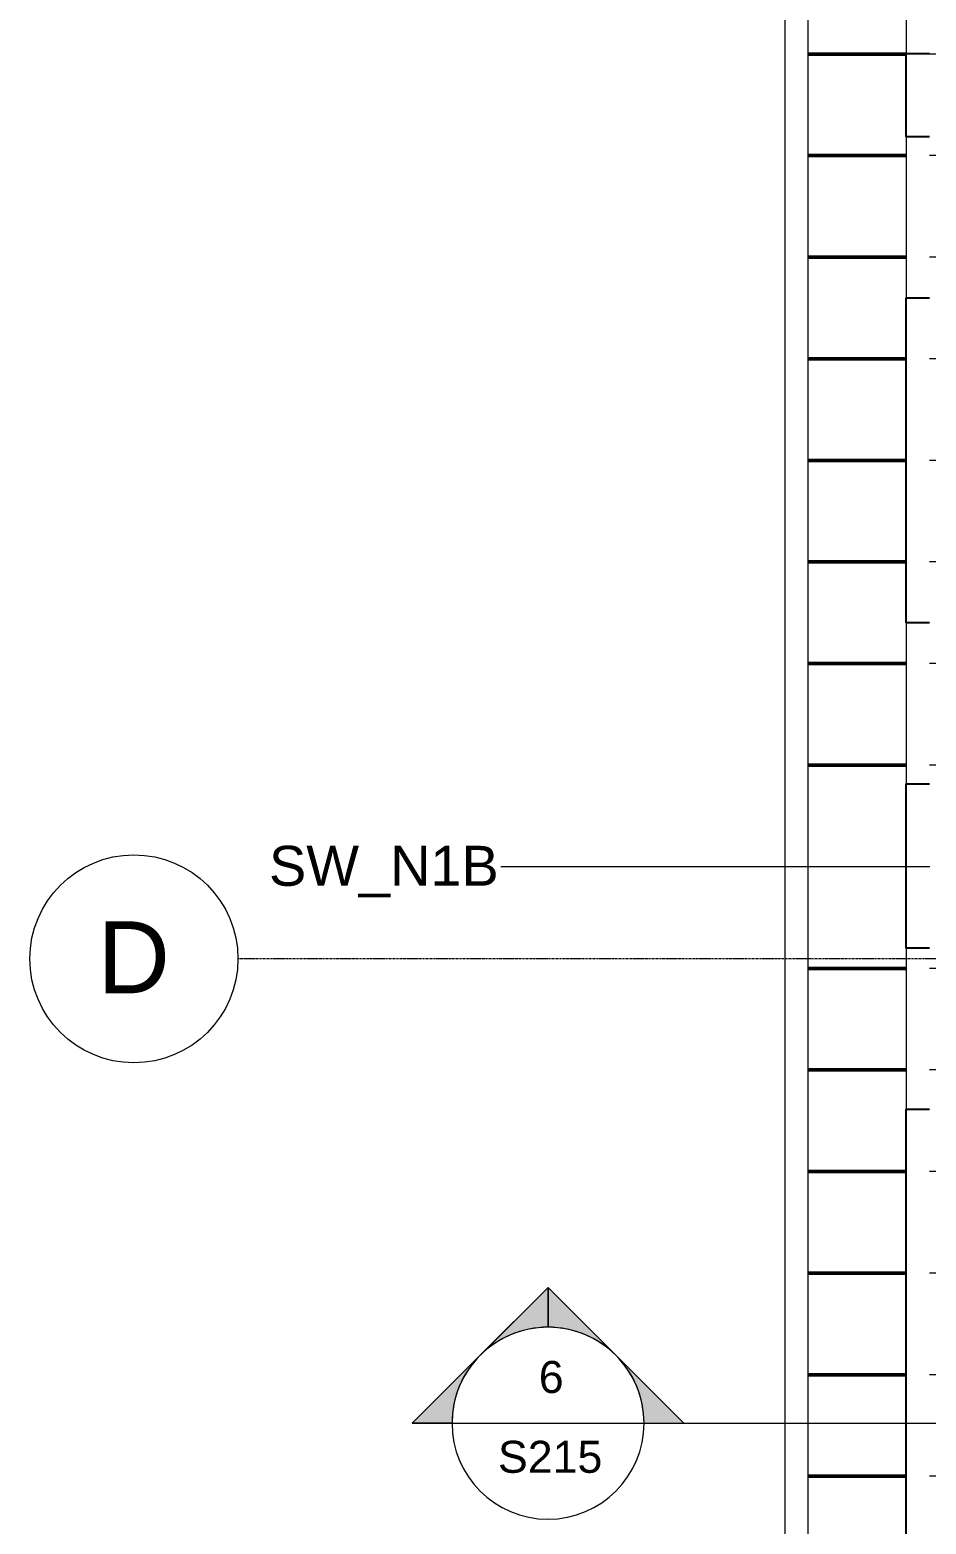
# Model space of a CAD drawing. Header units: inches. Extents: x -4036 to -1914, y 2 to 12338.
# Drawn here: x -4036.3 to -3824.6, y 10682.9 to 11035.9 of the extents above; entities that cross this region are included whole.
import ezdxf

# ---------------------------------------------------------------- set-up
doc = ezdxf.new("R2010")
doc.units = ezdxf.units.IN
doc.header["$MEASUREMENT"] = 0
doc.linetypes.add('Línea de rejilla', pattern=[0.875, 0.5, -0.125, 0.125, -0.125])
for name, color, linetype, lineweight in [('A-WALL-IDEN', 211, 'Continuous', 9), ('G-ANNO-SYMB', 111, 'Continuous', 9), ('I-WALL', 2, 'Continuous', 9), ('S-BEAM', 12, 'Continuous', 9), ('S-BEAM-ANLY', 10, 'Continuous', 50), ('S-GRID', 1, 'Continuous', 9), ('S-GRID-IDEN', 1, 'Continuous', 9)]:
    doc.layers.add(name, color=color, linetype=linetype, lineweight=lineweight)
doc.styles.add('Arial', font='arial.ttf', dxfattribs={"height": 9.448819})
doc.styles.add('Arial_1', font='arial.ttf', dxfattribs={"height": 17.007874})
doc.styles.add('Arial_2', font='arial.ttf', dxfattribs={"height": 7.559055})

# ---------------------------------------------------------------- blocks, each defined once
blk = doc.blocks.new('TRUSS - 22_-892746-FRAMING PLAN - 2ND FLOOR')
at = {"layer": 'S-BEAM'}
for p, q in [((-150.75, 0), (-173.9, 0)), ((173.9, 0), (-145.25, 0))]:
    blk.add_line(p, q, dxfattribs=at)
blk = doc.blocks.new('TRUSS - 22_-1469757-FRAMING PLAN - 2ND FLOOR')
at = {"layer": 'S-BEAM'}
for p, q in [((-159.75, 0), (-182.9, 0)), ((182.9, 0), (-154.25, 0))]:
    blk.add_line(p, q, dxfattribs=at)
blk = doc.blocks.new('Rejilla - Extremo inicial de rejilla - Círculo-11506-FRAMING PLAN - 2ND FLOOR')
at = {"layer": 'S-GRID-IDEN'}
blk.add_circle((0, 0), 0.2559, dxfattribs=at)
blk = doc.blocks.new('Vista de diseño - Extremo inicial de sección - Rellenado-1561-FRAMING PLAN - 2ND FLOOR')
at = {"layer": 'G-ANNO-SYMB'}
h = blk.add_hatch(color=256, dxfattribs=at)
edge = h.paths.add_edge_path(flags=0)
edge.add_line((-0.2362, 0.3341), (-0.2362, 0.2362))
edge.add_arc((-0.2362, 0), 0.2362, 90, 135)
edge.add_line((-0.4033, 0.167), (-0.2362, 0.3341))
h = blk.add_hatch(color=256, dxfattribs=at)
edge = h.paths.add_edge_path(flags=0)
edge.add_line((-0.2362, 0.3341), (-0.0692, 0.167))
edge.add_arc((-0.2362, 0), 0.2362, 45, 90)
edge.add_line((-0.2362, 0.2362), (-0.2362, 0.3341))
h = blk.add_hatch(color=256, dxfattribs=at)
edge = h.paths.add_edge_path(flags=0)
edge.add_line((-0.5703, 0), (-0.4033, 0.167))
edge.add_arc((-0.2362, 0), 0.2362, 135, 180)
edge.add_line((-0.4724, 0), (-0.5703, 0))
h = blk.add_hatch(color=256, dxfattribs=at)
edge = h.paths.add_edge_path(flags=0)
edge.add_line((0.0978, 0), (0, 0))
edge.add_arc((-0.2362, 0), 0.2362, 360, 405)
edge.add_line((-0.0692, 0.167), (0.0978, 0))
for p, q in [((-0.2362, 0.3341), (-0.5703, 0)), ((-0.2362, 0.3341), (-0.4033, 0.167)), ((-0.2362, 0.3341), (0.0978, 0)), ((-0.2362, 0.2362), (-0.2362, 0.3341)), ((-0.2362, 0.3341), (-0.2362, 0.2362)), ((-0.0692, 0.167), (-0.2362, 0.3341)), ((-0.4033, 0.167), (-0.5703, 0)), ((0.0978, 0), (-0.0692, 0.167)), ((-0.5703, 0), (-0.4724, 0)), ((0, 0), (0.0978, 0)), ((-0.4724, 0), (-0.5703, 0)), ((0, 0), (0.0978, 0))]:
    blk.add_line(p, q, dxfattribs=at)
for start, end in [(360, 180), (90, 135), (45, 90), (135, 180), (360, 45), (180, 360)]:
    blk.add_arc((-0.2362, 0), 0.2362, start, end, dxfattribs=at)

msp = doc.modelspace()

# ---------------------------------------------------------------- linework, layer by layer
at = {"layer": 'A-WALL-IDEN'}
msp.add_line((-3823.71, 10838.19), (-3925.02, 10838.19), dxfattribs=at)
at = {"layer": 'G-ANNO-SYMB'}
for p, q in [((-3936.57, 10706.74), (-3891.21, 10706.74)), ((-3891.21, 10706.74), (-3780.24, 10706.74))]:
    msp.add_line(p, q, dxfattribs=at)
at = {"layer": 'I-WALL'}
for p, q in [((-3857.97, 11431.89), (-3857.97, 9982.94)), ((-3852.47, 9988.44), (-3852.47, 11426.39)), ((-3829.32, 11068.36), (-3829.32, 11030.34)), ((-3829.32, 11010.61), (-3829.32, 10972.59)), ((-3829.32, 10895.79), (-3829.32, 10857.76)), ((-3829.32, 10818.99), (-3829.32, 10780.96))]:
    msp.add_line(p, q, dxfattribs=at)
at = {"layer": 'I-WALL', "lineweight": 25}
for p, q in [((-3829.32, 11010.61), (-3829.32, 11030.34)), ((-3829.32, 11030.34), (-3823.82, 11030.34)), ((-3823.82, 11010.61), (-3829.32, 11010.61)), ((-3829.32, 10895.79), (-3829.32, 10972.59)), ((-3829.32, 10972.59), (-3823.82, 10972.59)), ((-3823.82, 10895.79), (-3829.32, 10895.79)), ((-3829.32, 10818.99), (-3829.32, 10857.76)), ((-3829.32, 10857.76), (-3823.82, 10857.76)), ((-3823.82, 10818.99), (-3829.32, 10818.99)), ((-3829.32, 10665.2), (-3829.32, 10780.96)), ((-3829.32, 10780.96), (-3823.82, 10780.96))]:
    msp.add_line(p, q, dxfattribs=at)
at = {"layer": 'S-BEAM-ANLY', "color": 7}
for p, q in [((-3852.47, 11030.19), (-3829.32, 11030.19)), ((-3852.47, 11006.19), (-3829.32, 11006.19)), ((-3852.47, 10982.19), (-3829.32, 10982.19)), ((-3852.47, 10958.19), (-3829.32, 10958.19)), ((-3852.47, 10934.19), (-3829.32, 10934.19)), ((-3852.47, 10910.19), (-3829.32, 10910.19)), ((-3852.47, 10886.19), (-3829.32, 10886.19)), ((-3852.47, 10862.19), (-3829.32, 10862.19)), ((-3852.47, 10814.19), (-3829.32, 10814.19)), ((-3852.47, 10790.19), (-3829.32, 10790.19)), ((-3852.47, 10766.19), (-3829.32, 10766.19)), ((-3852.47, 10742.19), (-3829.32, 10742.19)), ((-3852.47, 10718.19), (-3829.32, 10718.19)), ((-3852.47, 10694.19), (-3829.32, 10694.19))]:
    msp.add_line(p, q, dxfattribs=at)
at = {"layer": 'S-GRID', "linetype": 'Línea de rejilla'}
msp.add_line((-1959.43, 10816.44), (-3987.13, 10816.44), dxfattribs=at)

# ---------------------------------------------------------------- block references
at = {"layer": 'G-ANNO-SYMB', "xscale": 95.99999999999994, "yscale": 95.99999999999994, "zscale": 95.99999999999994}
msp.add_blockref('Vista de diseño - Extremo inicial de sección - Rellenado-1561-FRAMING PLAN - 2ND FLOOR', (-3891.21, 10706.74), dxfattribs=at)
at = {"layer": 'S-BEAM'}
for name, p in [('TRUSS - 22_-892746-FRAMING PLAN - 2ND FLOOR', (-3678.57, 11030.19)), ('TRUSS - 22_-892746-FRAMING PLAN - 2ND FLOOR', (-3678.57, 11006.19)), ('TRUSS - 22_-892746-FRAMING PLAN - 2ND FLOOR', (-3678.57, 10982.19)), ('TRUSS - 22_-1469757-FRAMING PLAN - 2ND FLOOR', (-3669.57, 10958.19)), ('TRUSS - 22_-1469757-FRAMING PLAN - 2ND FLOOR', (-3669.57, 10934.19)), ('TRUSS - 22_-1469757-FRAMING PLAN - 2ND FLOOR', (-3669.57, 10910.19)), ('TRUSS - 22_-1469757-FRAMING PLAN - 2ND FLOOR', (-3669.57, 10886.19)), ('TRUSS - 22_-1469757-FRAMING PLAN - 2ND FLOOR', (-3669.57, 10862.19)), ('TRUSS - 22_-1469757-FRAMING PLAN - 2ND FLOOR', (-3669.57, 10814.19)), ('TRUSS - 22_-1469757-FRAMING PLAN - 2ND FLOOR', (-3669.57, 10790.19)), ('TRUSS - 22_-1469757-FRAMING PLAN - 2ND FLOOR', (-3669.57, 10766.19)), ('TRUSS - 22_-1469757-FRAMING PLAN - 2ND FLOOR', (-3669.57, 10742.19)), ('TRUSS - 22_-1469757-FRAMING PLAN - 2ND FLOOR', (-3669.57, 10718.19)), ('TRUSS - 22_-892746-FRAMING PLAN - 2ND FLOOR', (-3678.57, 10694.19))]:
    msp.add_blockref(name, p, dxfattribs=at)
at = {"layer": 'S-GRID-IDEN', "xscale": 95.99999999999994, "yscale": 95.99999999999994, "zscale": 95.99999999999994, "rotation": 89.9999999999999}
msp.add_blockref('Rejilla - Extremo inicial de rejilla - Círculo-11506-FRAMING PLAN - 2ND FLOOR', (-4011.7, 10816.44), dxfattribs=at)

# ---------------------------------------------------------------- texts
at = {"layer": 'A-WALL-IDEN', "insert": (-3979.79, 10843.14), "char_height": 9.449, "width": 66.054, "attachment_point": 1, "style": 'Arial'}
msp.add_mtext('SW_N1B', dxfattribs=at)
at = {"layer": 'G-ANNO-SYMB', "attachment_point": 1, "style": 'Arial_2'}
for s, insert, char_height, width in [('6', (-3916.07, 10721.44), 7.56, 7.272), ('S215', (-3925.71, 10702.58), 7.559, 30.603)]:
    msp.add_mtext(s, dxfattribs=dict(at, insert=insert, char_height=char_height, width=width))
at = {"layer": 'S-GRID-IDEN', "insert": (-4020.35, 10825.32), "char_height": 17.01, "width": 20.907, "attachment_point": 1, "style": 'Arial_1'}
msp.add_mtext('D', dxfattribs=at)

doc.saveas('drawing.dxf')
